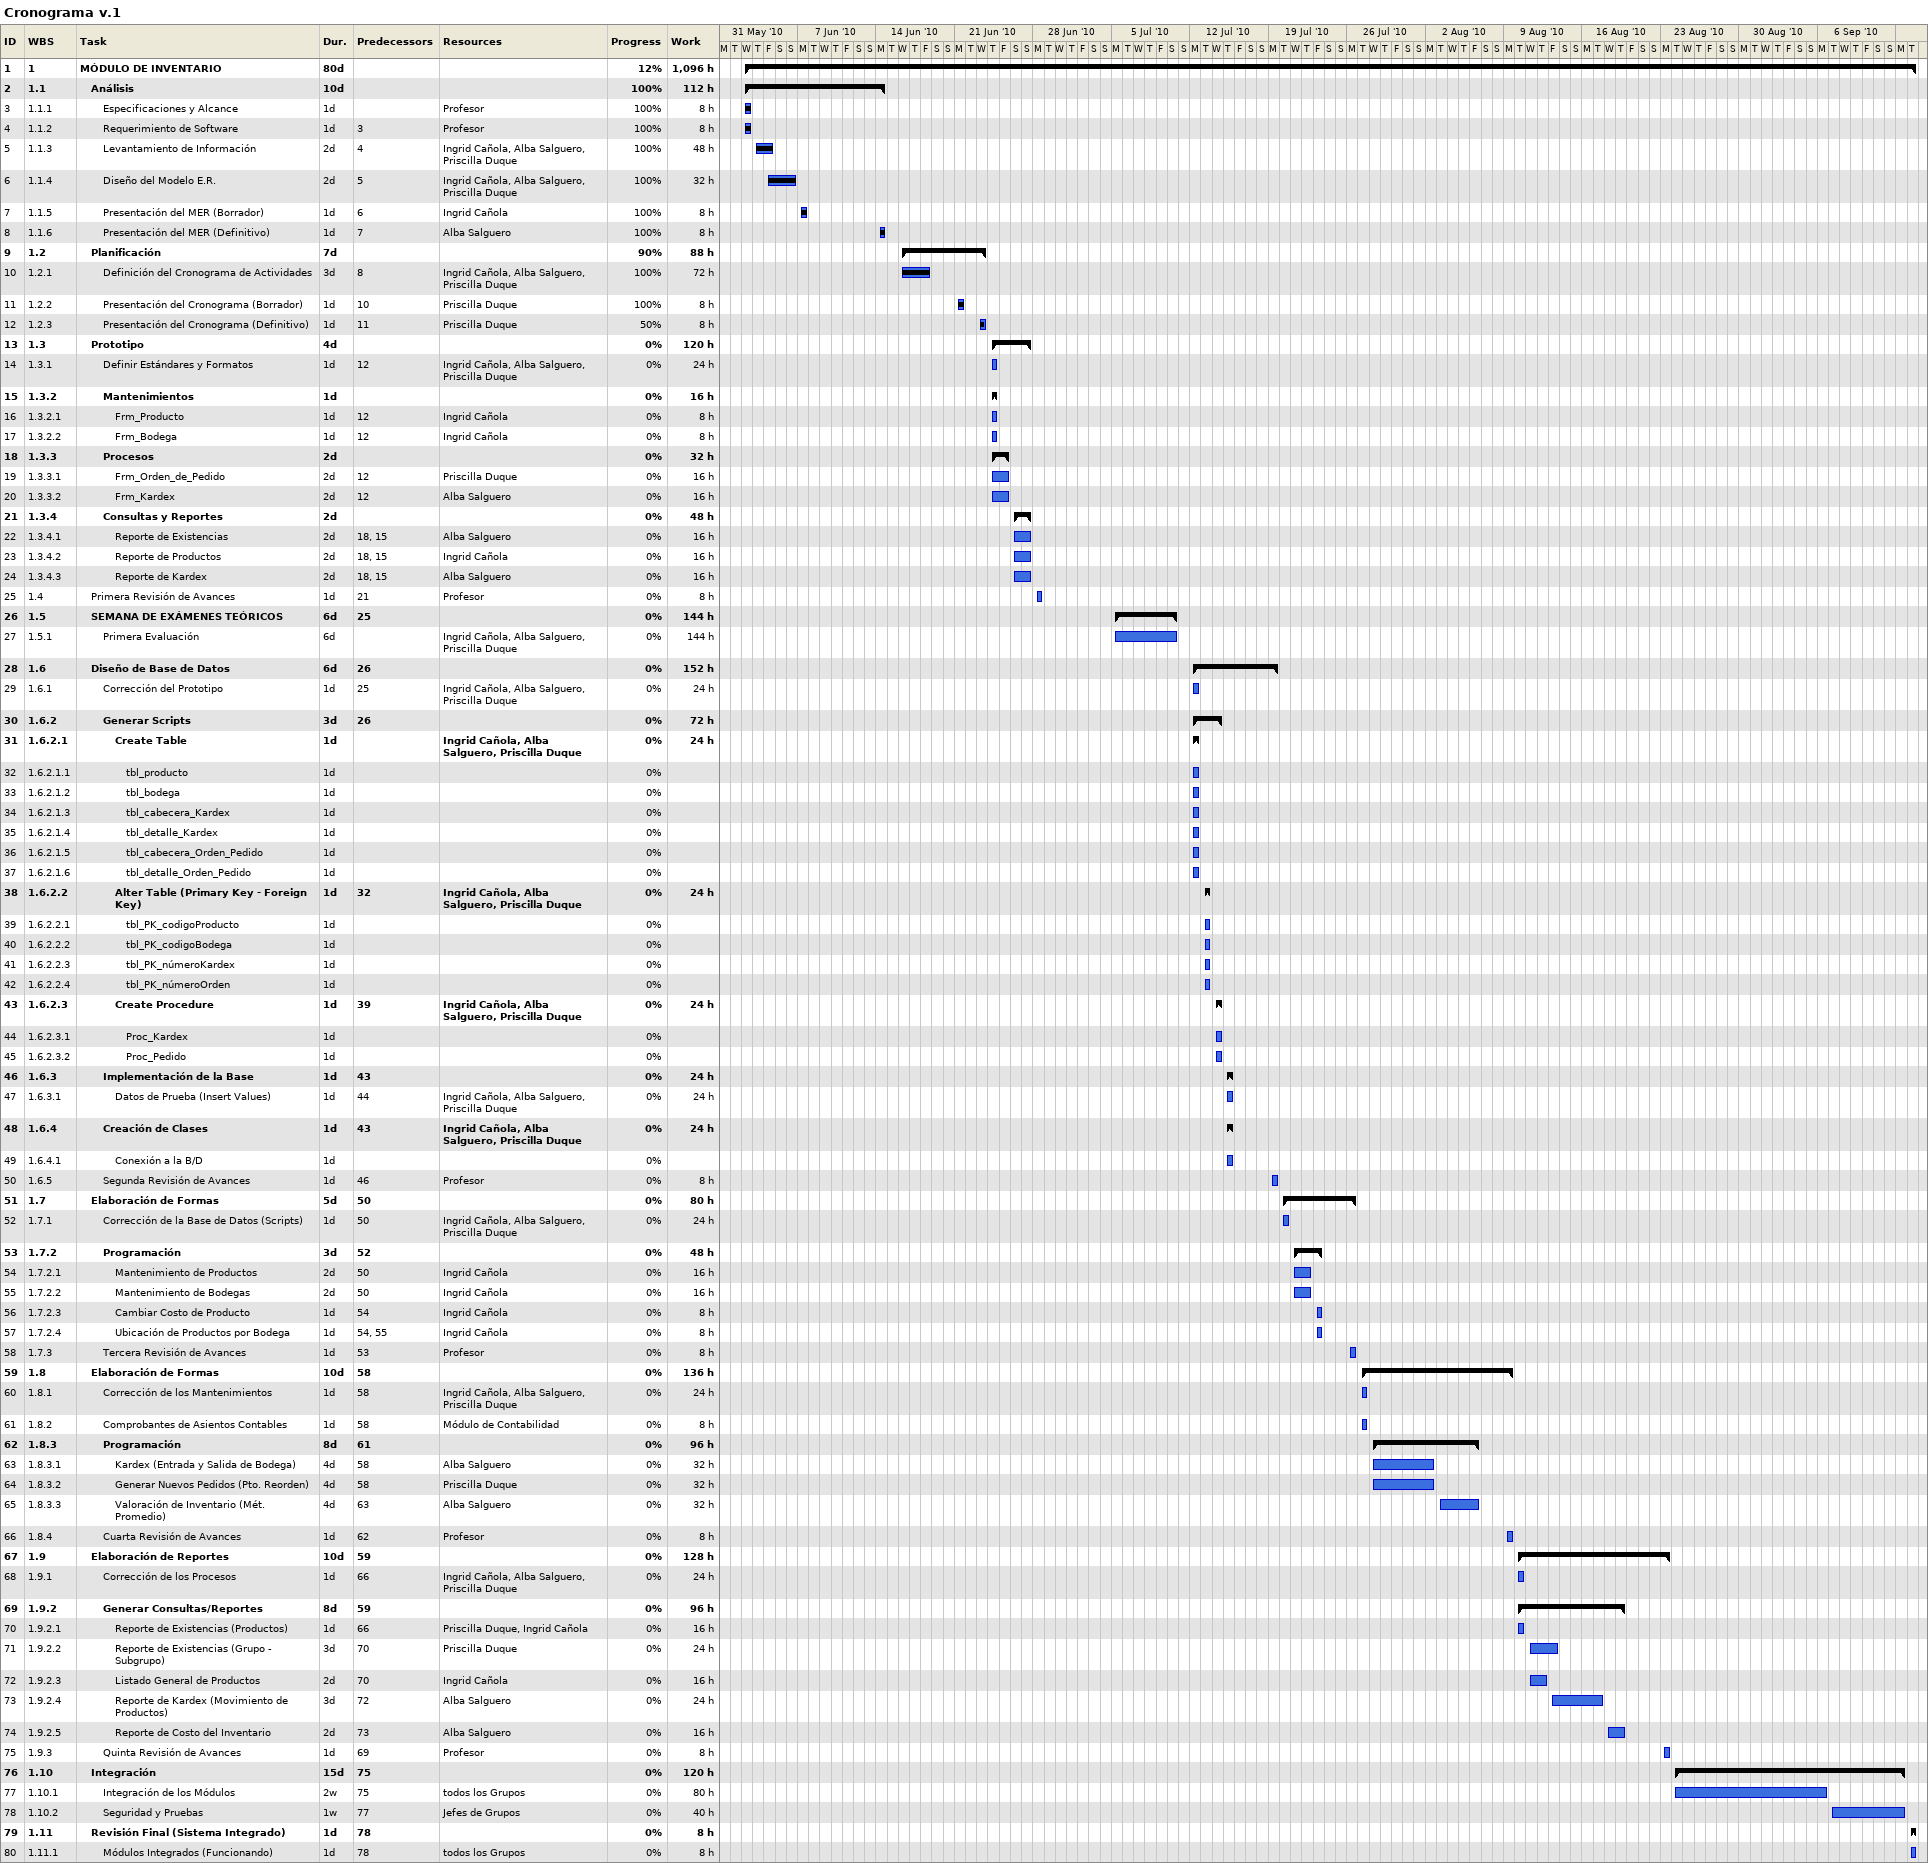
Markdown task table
Cronograma v.1

| ID | WBS | Task | Duration | Start | Finish | Predecessors | Resources | % complete | Work (h) |
|---|---|---|---|---|---|---|---|---|---|
| 1 | 1 | **MÓDULO DE INVENTARIO** | 80d | 2010-06-02 | 2010-09-14 |  |  | 12 | 1096 |
| 2 | 1.1 | **Análisis** | 10d | 2010-06-02 | 2010-06-14 |  |  | 100 | 112 |
| 3 | 1.1.1 | Especificaciones y Alcance | 1d | 2010-06-02 | 2010-06-02 |  | Profesor | 100 | 8 |
| 4 | 1.1.2 | Requerimiento de Software | 1d | 2010-06-02 | 2010-06-02 | 3 | Profesor | 100 | 8 |
| 5 | 1.1.3 | Levantamiento de Información | 2d | 2010-06-03 | 2010-06-04 | 4 | Ingrid Cañola, Alba Salguero, Priscilla Duque | 100 | 48 |
| 6 | 1.1.4 | Diseño del Modelo E.R. | 2d | 2010-06-04 | 2010-06-06 | 5 | Ingrid Cañola, Alba Salguero, Priscilla Duque | 100 | 32 |
| 7 | 1.1.5 | Presentación del MER (Borrador) | 1d | 2010-06-07 | 2010-06-07 | 6 | Ingrid Cañola | 100 | 8 |
| 8 | 1.1.6 | Presentación del MER (Definitivo) | 1d | 2010-06-14 | 2010-06-14 | 7 | Alba Salguero | 100 | 8 |
| 9 | 1.2 | **Planificación** | 7d | 2010-06-16 | 2010-06-23 |  |  | 90 | 88 |
| 10 | 1.2.1 | Definición del Cronograma de Actividades | 3d | 2010-06-16 | 2010-06-18 | 8 | Ingrid Cañola, Alba Salguero, Priscilla Duque | 100 | 72 |
| 11 | 1.2.2 | Presentación del Cronograma (Borrador) | 1d | 2010-06-21 | 2010-06-21 | 10 | Priscilla Duque | 100 | 8 |
| 12 | 1.2.3 | Presentación del Cronograma (Definitivo) | 1d | 2010-06-23 | 2010-06-23 | 11 | Priscilla Duque | 50 | 8 |
| 13 | 1.3 | **Prototipo** | 4d | 2010-06-24 | 2010-06-27 |  |  | 0 | 120 |
| 14 | 1.3.1 | Definir Estándares y Formatos | 1d | 2010-06-24 | 2010-06-24 | 12 | Ingrid Cañola, Alba Salguero, Priscilla Duque | 0 | 24 |
| 15 | 1.3.2 | **Mantenimientos** | 1d | 2010-06-24 | 2010-06-24 |  |  | 0 | 16 |
| 16 | 1.3.2.1 | Frm_Producto | 1d | 2010-06-24 | 2010-06-24 | 12 | Ingrid Cañola | 0 | 8 |
| 17 | 1.3.2.2 | Frm_Bodega | 1d | 2010-06-24 | 2010-06-24 | 12 | Ingrid Cañola | 0 | 8 |
| 18 | 1.3.3 | **Procesos** | 2d | 2010-06-24 | 2010-06-25 |  |  | 0 | 32 |
| 19 | 1.3.3.1 | Frm_Orden_de_Pedido | 2d | 2010-06-24 | 2010-06-25 | 12 | Priscilla Duque | 0 | 16 |
| 20 | 1.3.3.2 | Frm_Kardex | 2d | 2010-06-24 | 2010-06-25 | 12 | Alba Salguero | 0 | 16 |
| 21 | 1.3.4 | **Consultas y Reportes** | 2d | 2010-06-26 | 2010-06-27 |  |  | 0 | 48 |
| 22 | 1.3.4.1 | Reporte de Existencias | 2d | 2010-06-26 | 2010-06-27 | 18, 15 | Alba Salguero | 0 | 16 |
| 23 | 1.3.4.2 | Reporte de Productos | 2d | 2010-06-26 | 2010-06-27 | 18, 15 | Ingrid Cañola | 0 | 16 |
| 24 | 1.3.4.3 | Reporte de Kardex | 2d | 2010-06-26 | 2010-06-27 | 18, 15 | Alba Salguero | 0 | 16 |
| 25 | 1.4 | Primera Revisión de Avances | 1d | 2010-06-28 | 2010-06-28 | 21 | Profesor | 0 | 8 |
| 26 | 1.5 | **SEMANA DE EXÁMENES TEÓRICOS** | 6d | 2010-07-05 | 2010-07-10 | 25 |  | 0 | 144 |
| 27 | 1.5.1 | Primera Evaluación | 6d | 2010-07-05 | 2010-07-10 |  | Ingrid Cañola, Alba Salguero, Priscilla Duque | 0 | 144 |
| 28 | 1.6 | **Diseño de Base de Datos** | 6d | 2010-07-12 | 2010-07-19 | 26 |  | 0 | 152 |
| 29 | 1.6.1 | Corrección del Prototipo | 1d | 2010-07-12 | 2010-07-12 | 25 | Ingrid Cañola, Alba Salguero, Priscilla Duque | 0 | 24 |
| 30 | 1.6.2 | **Generar Scripts** | 3d | 2010-07-12 | 2010-07-14 | 26 |  | 0 | 72 |
| 31 | 1.6.2.1 | **Create Table** | 1d | 2010-07-12 | 2010-07-12 |  | Ingrid Cañola, Alba Salguero, Priscilla Duque | 0 | 24 |
| 32 | 1.6.2.1.1 | tbl_producto | 1d | 2010-07-12 | 2010-07-12 |  |  | 0 |  |
| 33 | 1.6.2.1.2 | tbl_bodega | 1d | 2010-07-12 | 2010-07-12 |  |  | 0 |  |
| 34 | 1.6.2.1.3 | tbl_cabecera_Kardex | 1d | 2010-07-12 | 2010-07-12 |  |  | 0 |  |
| 35 | 1.6.2.1.4 | tbl_detalle_Kardex | 1d | 2010-07-12 | 2010-07-12 |  |  | 0 |  |
| 36 | 1.6.2.1.5 | tbl_cabecera_Orden_Pedido | 1d | 2010-07-12 | 2010-07-12 |  |  | 0 |  |
| 37 | 1.6.2.1.6 | tbl_detalle_Orden_Pedido | 1d | 2010-07-12 | 2010-07-12 |  |  | 0 |  |
| 38 | 1.6.2.2 | **Alter Table (Primary Key - Foreign Key)** | 1d | 2010-07-13 | 2010-07-13 | 32 | Ingrid Cañola, Alba Salguero, Priscilla Duque | 0 | 24 |
| 39 | 1.6.2.2.1 | tbl_PK_codigoProducto | 1d | 2010-07-13 | 2010-07-13 |  |  | 0 |  |
| 40 | 1.6.2.2.2 | tbl_PK_codigoBodega | 1d | 2010-07-13 | 2010-07-13 |  |  | 0 |  |
| 41 | 1.6.2.2.3 | tbl_PK_númeroKardex | 1d | 2010-07-13 | 2010-07-13 |  |  | 0 |  |
| 42 | 1.6.2.2.4 | tbl_PK_númeroOrden | 1d | 2010-07-13 | 2010-07-13 |  |  | 0 |  |
| 43 | 1.6.2.3 | **Create Procedure** | 1d | 2010-07-14 | 2010-07-14 | 39 | Ingrid Cañola, Alba Salguero, Priscilla Duque | 0 | 24 |
| 44 | 1.6.2.3.1 | Proc_Kardex | 1d | 2010-07-14 | 2010-07-14 |  |  | 0 |  |
| 45 | 1.6.2.3.2 | Proc_Pedido | 1d | 2010-07-14 | 2010-07-14 |  |  | 0 |  |
| 46 | 1.6.3 | **Implementación de la Base** | 1d | 2010-07-15 | 2010-07-15 | 43 |  | 0 | 24 |
| 47 | 1.6.3.1 | Datos de Prueba (Insert Values) | 1d | 2010-07-15 | 2010-07-15 | 44 | Ingrid Cañola, Alba Salguero, Priscilla Duque | 0 | 24 |
| 48 | 1.6.4 | **Creación de Clases** | 1d | 2010-07-15 | 2010-07-15 | 43 | Ingrid Cañola, Alba Salguero, Priscilla Duque | 0 | 24 |
| 49 | 1.6.4.1 | Conexión a la B/D | 1d | 2010-07-15 | 2010-07-15 |  |  | 0 |  |
| 50 | 1.6.5 | Segunda Revisión de Avances | 1d | 2010-07-19 | 2010-07-19 | 46 | Profesor | 0 | 8 |
| 51 | 1.7 | **Elaboración de Formas** | 5d | 2010-07-20 | 2010-07-26 | 50 |  | 0 | 80 |
| 52 | 1.7.1 | Corrección de la Base de Datos (Scripts) | 1d | 2010-07-20 | 2010-07-20 | 50 | Ingrid Cañola, Alba Salguero, Priscilla Duque | 0 | 24 |
| 53 | 1.7.2 | **Programación** | 3d | 2010-07-21 | 2010-07-23 | 52 |  | 0 | 48 |
| 54 | 1.7.2.1 | Mantenimiento de Productos | 2d | 2010-07-21 | 2010-07-22 | 50 | Ingrid Cañola | 0 | 16 |
| 55 | 1.7.2.2 | Mantenimiento de Bodegas | 2d | 2010-07-21 | 2010-07-22 | 50 | Ingrid Cañola | 0 | 16 |
| 56 | 1.7.2.3 | Cambiar Costo de Producto | 1d | 2010-07-23 | 2010-07-23 | 54 | Ingrid Cañola | 0 | 8 |
| 57 | 1.7.2.4 | Ubicación de Productos por Bodega | 1d | 2010-07-23 | 2010-07-23 | 54, 55 | Ingrid Cañola | 0 | 8 |
| 58 | 1.7.3 | Tercera Revisión de Avances | 1d | 2010-07-26 | 2010-07-26 | 53 | Profesor | 0 | 8 |
| 59 | 1.8 | **Elaboración de Formas** | 10d | 2010-07-27 | 2010-08-09 | 58 |  | 0 | 136 |
| 60 | 1.8.1 | Corrección de los Mantenimientos | 1d | 2010-07-27 | 2010-07-27 | 58 | Ingrid Cañola, Alba Salguero, Priscilla Duque | 0 | 24 |
| 61 | 1.8.2 | Comprobantes de Asientos Contables | 1d | 2010-07-27 | 2010-07-27 | 58 | Módulo de Contabilidad | 0 | 8 |
| 62 | 1.8.3 | **Programación** | 8d | 2010-07-28 | 2010-08-06 | 61 |  | 0 | 96 |
| 63 | 1.8.3.1 | Kardex (Entrada y Salida de Bodega) | 4d | 2010-07-28 | 2010-08-02 | 58 | Alba Salguero | 0 | 32 |
| 64 | 1.8.3.2 | Generar Nuevos Pedidos (Pto. Reorden) | 4d | 2010-07-28 | 2010-08-02 | 58 | Priscilla Duque | 0 | 32 |
| 65 | 1.8.3.3 | Valoración de Inventario (Mét. Promedio) | 4d | 2010-08-03 | 2010-08-06 | 63 | Alba Salguero | 0 | 32 |
| 66 | 1.8.4 | Cuarta Revisión de Avances | 1d | 2010-08-09 | 2010-08-09 | 62 | Profesor | 0 | 8 |
| 67 | 1.9 | **Elaboración de Reportes** | 10d | 2010-08-10 | 2010-08-23 | 59 |  | 0 | 128 |
| 68 | 1.9.1 | Corrección de los Procesos | 1d | 2010-08-10 | 2010-08-10 | 66 | Ingrid Cañola, Alba Salguero, Priscilla Duque | 0 | 24 |
| 69 | 1.9.2 | **Generar Consultas/Reportes** | 8d | 2010-08-10 | 2010-08-19 | 59 |  | 0 | 96 |
| 70 | 1.9.2.1 | Reporte de Existencias (Productos) | 1d | 2010-08-10 | 2010-08-10 | 66 | Priscilla Duque, Ingrid Cañola | 0 | 16 |
| 71 | 1.9.2.2 | Reporte de Existencias (Grupo - Subgrupo) | 3d | 2010-08-11 | 2010-08-13 | 70 | Priscilla Duque | 0 | 24 |
| 72 | 1.9.2.3 | Listado General de Productos | 2d | 2010-08-11 | 2010-08-12 | 70 | Ingrid Cañola | 0 | 16 |
| 73 | 1.9.2.4 | Reporte de Kardex (Movimiento de Productos) | 3d | 2010-08-13 | 2010-08-17 | 72 | Alba Salguero | 0 | 24 |
| 74 | 1.9.2.5 | Reporte de Costo del Inventario | 2d | 2010-08-18 | 2010-08-19 | 73 | Alba Salguero | 0 | 16 |
| 75 | 1.9.3 | Quinta Revisión de Avances | 1d | 2010-08-23 | 2010-08-23 | 69 | Profesor | 0 | 8 |
| 76 | 1.10 | **Integración** | 15d | 2010-08-24 | 2010-09-13 | 75 |  | 0 | 120 |
| 77 | 1.10.1 | Integración de los Módulos | 2w | 2010-08-24 | 2010-09-06 | 75 | todos los Grupos | 0 | 80 |
| 78 | 1.10.2 | Seguridad y Pruebas | 1w | 2010-09-07 | 2010-09-13 | 77 | Jefes de Grupos | 0 | 40 |
| 79 | 1.11 | **Revisión Final (Sistema Integrado)** | 1d | 2010-09-14 | 2010-09-14 | 78 |  | 0 | 8 |
| 80 | 1.11.1 | Módulos Integrados (Funcionando) | 1d | 2010-09-14 | 2010-09-14 | 78 | todos los Grupos | 0 | 8 |
